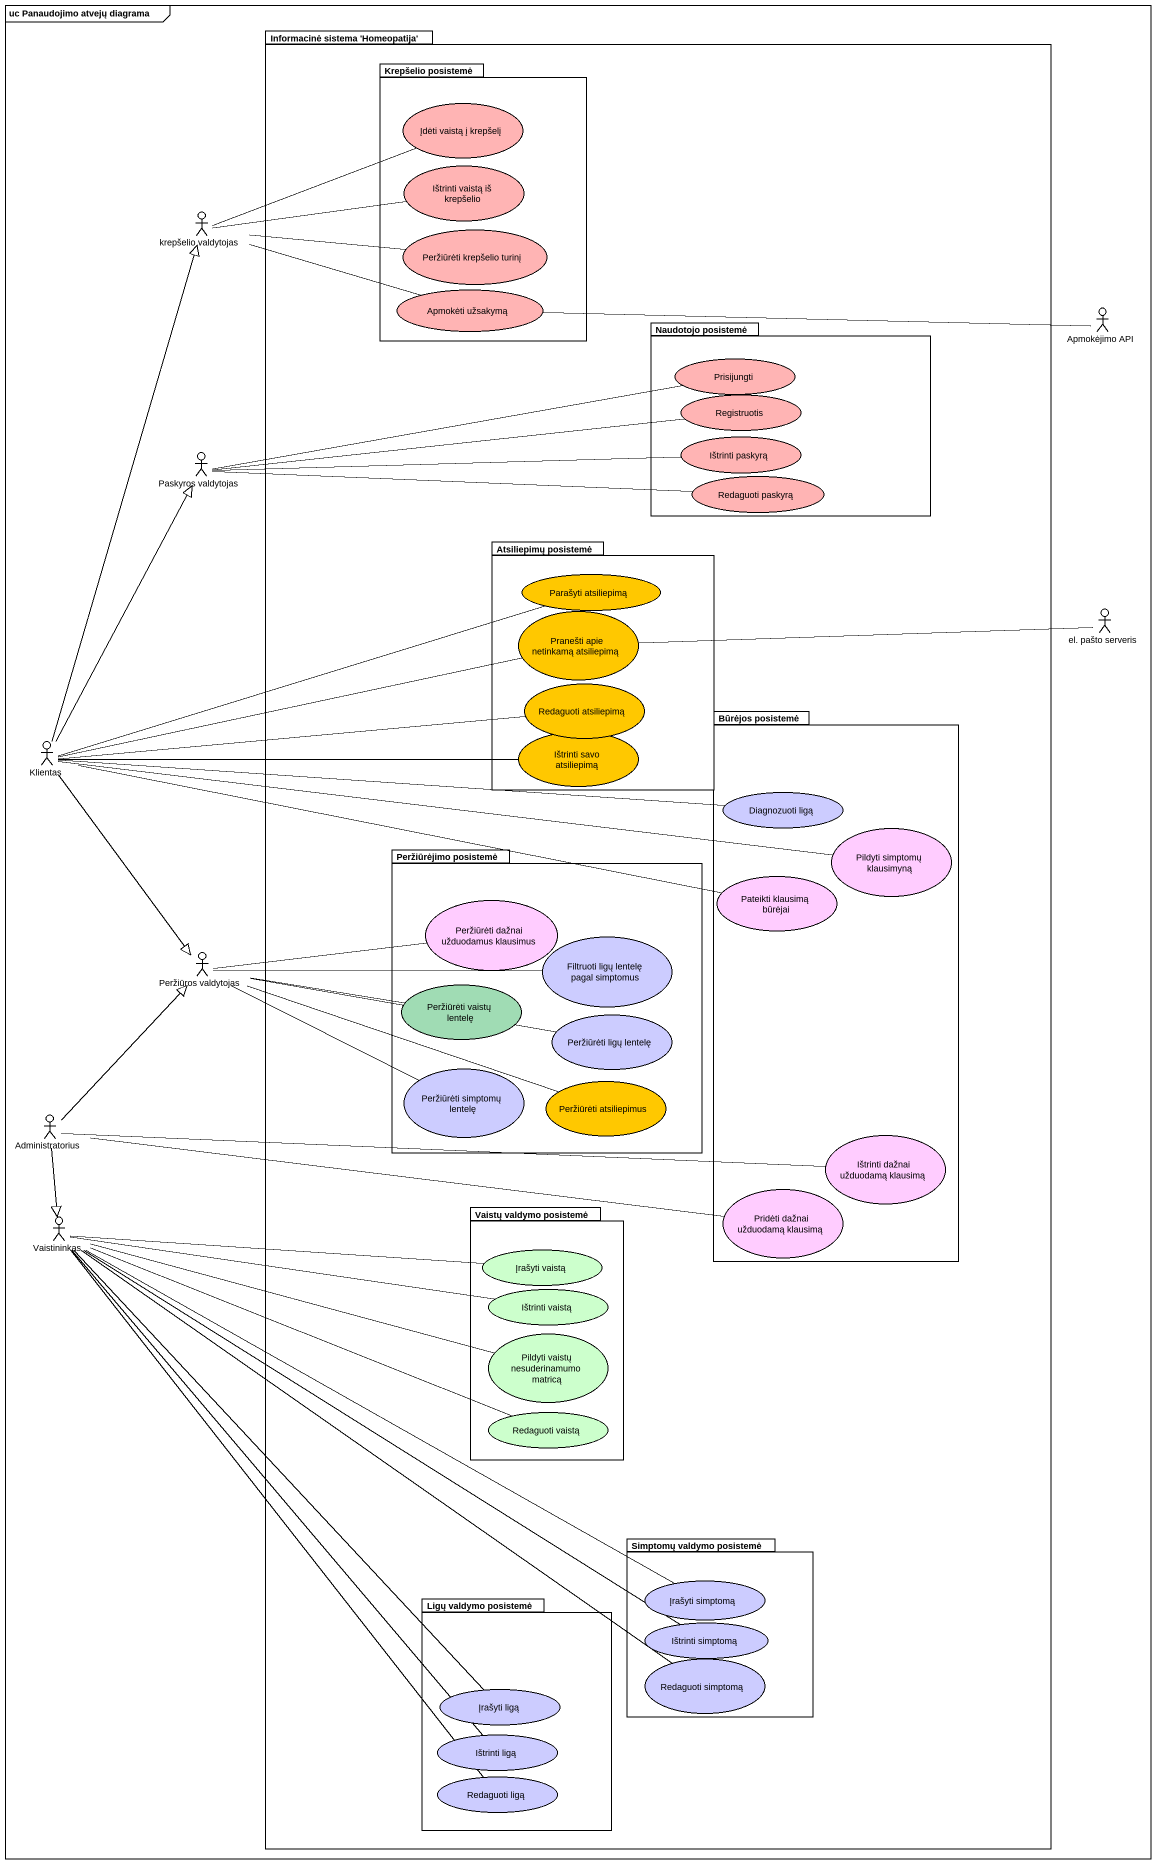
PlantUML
@startuml
mainframe uc Panaudojimo atvejų diagrama
package "Informacinė sistema 'Homeopatija'" as Informacinė_sistema {
  package "Krepšelio posistemė" as Krepšelio_posistemė {
    usecase "Įdėti vaistą į krepšelį" as Įdėti_vaistą_į_krepšelį #FFB4B4
    usecase "Ištrinti vaistą iš krepšelio" as Ištrinti_vaistą_iš_krepšelio #FFB4B4
    usecase "Peržiūrėti krepšelio turinį" as Peržiūrėti_krepšelio_turinį #FFB4B4
    usecase "Apmokėti užsakymą" as Apmokėti_užsakymą #FFB4B4
  }
  package "Naudotojo posistemė" as Naudotojo_posistemė {
    usecase Prisijungti #FFB4B4
    usecase Registruotis #FFB4B4
    usecase "Ištrinti paskyrą" as Ištrinti_paskyrą #FFB4B4
    usecase "Redaguoti paskyrą" as Redaguoti_paskyrą #FFB4B4
  }
  package "Atsiliepimų posistemė" as Atsiliepimų_posistemė {
    usecase "Parašyti atsiliepimą" as Parašyti_atsiliepimą #FFC800
    usecase "Pranešti apie netinkamą atsiliepimą" as Pranešti_apie_netinkamą #FFC800
    usecase "Redaguoti atsiliepimą" as Redaguoti_atsiliepimą #FFC800
    usecase "Ištrinti savo atsiliepimą" as Ištrinti_savo_atsiliepimą #FFC800
  }
  package "Būrėjos posistemė" as Būrėjos_posistemė {
    usecase "Diagnozuoti ligą" as Diagnozuoti_ligą #CCCCFF
    usecase "Pildyti simptomų klausimyną" as Pildyti_simptomų_klausimyną #FFCCFF
    usecase "Pateikti klausimą būrėjai" as Pateikti_klausimą_būrėjai #FFCCFF
    usecase "Ištrinti dažnai užduodamą klausimą" as Ištrinti_dažnai_užduodamą #FFCCFF
    usecase "Pridėti dažnai užduodamą klausimą" as Pridėti_dažnai_užduodamą #FFCCFF
  }
  package "Peržiūrėjimo posistemė" as Peržiūrėjimo_posistemė {
    usecase "Peržiūrėti dažnai užduodamus klausimus" as Peržiūrėti_dažnai #FFCCFF
    usecase "Filtruoti ligų lentelę pagal simptomus" as Filtruoti_ligų_lentelę #CCCCFF
    usecase "Peržiūrėti vaistų lentelę" as Peržiūrėti_vaistų_lentelę #A0DCB4
    usecase "Peržiūrėti ligų lentelę" as Peržiūrėti_ligų_lentelę #CCCCFF
    usecase "Peržiūrėti simptomų lentelę" as Peržiūrėti_simptomų_lentelę #CCCCFF
    usecase "Peržiūrėti atsiliepimus" as Peržiūrėti_atsiliepimus #FFC800
  }
  package "Vaistų valdymo posistemė" as Vaistų_valdymo_posistemė {
    usecase "Įrašyti vaistą" as Įrašyti_vaistą #CCFFCC
    usecase "Ištrinti vaistą" as Ištrinti_vaistą #CCFFCC
    usecase "Pildyti vaistų nesuderinamumo matricą" as Pildyti_vaistų #CCFFCC
    usecase "Redaguoti vaistą" as Redaguoti_vaistą #CCFFCC
  }
  package "Simptomų valdymo posistemė" as Simptomų_valdymo_posistemė {
    usecase "Įrašyti simptomą" as Įrašyti_simptomą #CCCCFF
    usecase "Ištrinti simptomą" as Ištrinti_simptomą #CCCCFF
    usecase "Redaguoti simptomą" as Redaguoti_simptomą #CCCCFF
  }
  package "Ligų valdymo posistemė" as Ligų_valdymo_posistemė {
    usecase "Įrašyti ligą" as Įrašyti_ligą #CCCCFF
    usecase "Ištrinti ligą" as Ištrinti_ligą #CCCCFF
    usecase "Redaguoti ligą" as Redaguoti_ligą #CCCCFF
  }
}
actor "krepšelio valdytojas" as krepšelio_valdytojas
actor "Apmokėjimo API" as Apmokėjimo_API
actor "Paskyros valdytojas" as Paskyros_valdytojas
actor "el. pašto serveris" as el_pašto_serveris
actor Klientas
actor "Peržiūros valdytojas" as Peržiūros_valdytojas
actor Administratorius
actor Vaistininkas
krepšelio_valdytojas -right- Įdėti_vaistą_į_krepšelį
krepšelio_valdytojas -right- Ištrinti_vaistą_iš_krepšelio
krepšelio_valdytojas -right- Peržiūrėti_krepšelio_turinį
krepšelio_valdytojas -right- Apmokėti_užsakymą
Apmokėti_užsakymą -right- Apmokėjimo_API
Paskyros_valdytojas -right- Prisijungti
Paskyros_valdytojas -right- Registruotis
Paskyros_valdytojas -right- Ištrinti_paskyrą
Paskyros_valdytojas -right- Redaguoti_paskyrą
el_pašto_serveris -left- Pranešti_apie_netinkamą
Klientas -up-|> krepšelio_valdytojas
Klientas -up-|> Paskyros_valdytojas
Klientas -right- Parašyti_atsiliepimą
Klientas -right- Pranešti_apie_netinkamą
Klientas -right- Redaguoti_atsiliepimą
Klientas -right- Ištrinti_savo_atsiliepimą
Klientas -right- Pildyti_simptomų_klausimyną
Klientas -right- Pateikti_klausimą_būrėjai
Klientas --|> Peržiūros_valdytojas
Diagnozuoti_ligą -left- Klientas
Peržiūros_valdytojas -right- Peržiūrėti_dažnai
Peržiūros_valdytojas -right- Filtruoti_ligų_lentelę
Peržiūros_valdytojas -right- Peržiūrėti_vaistų_lentelę
Peržiūros_valdytojas -right- Peržiūrėti_simptomų_lentelę
Peržiūros_valdytojas -right- Peržiūrėti_atsiliepimus
Peržiūrėti_ligų_lentelę -left- Peržiūros_valdytojas
Administratorius -up-|> Peržiūros_valdytojas
Administratorius -right- Ištrinti_dažnai_užduodamą
Administratorius --|> Vaistininkas
Administratorius -right- Pridėti_dažnai_užduodamą
Vaistininkas -right- Įrašyti_vaistą
Vaistininkas -right- Ištrinti_vaistą
Vaistininkas -right- Pildyti_vaistų
Vaistininkas -right- Redaguoti_vaistą
Vaistininkas -right- Įrašyti_simptomą
Vaistininkas -- Ištrinti_simptomą
Vaistininkas -- Įrašyti_ligą
Vaistininkas -- Redaguoti_simptomą
Vaistininkas -- Ištrinti_ligą
Vaistininkas -- Redaguoti_ligą
@enduml
